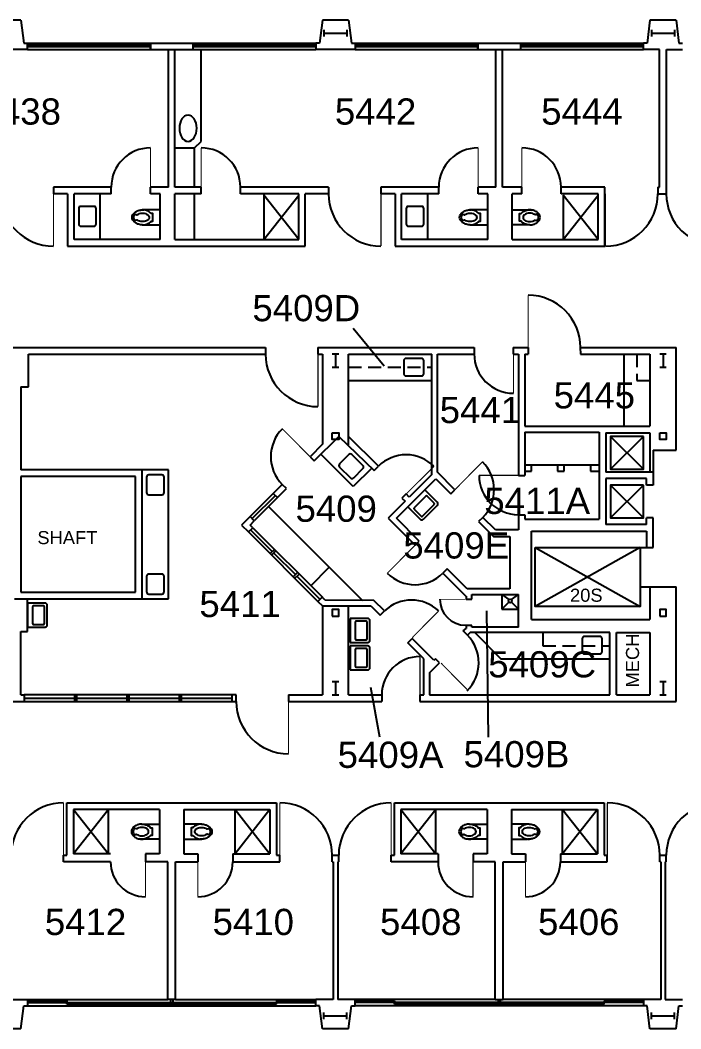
# Model space of a CAD drawing. Header units: inches. Extents: x -3174 to 3292, y 161 to 2924.
# Drawn here: x 892 to 1497, y 1650 to 2574 of the extents above; entities that cross this region are included whole.
import ezdxf
from ezdxf.enums import TextEntityAlignment as Align

# ---------------------------------------------------------------- set-up
doc = ezdxf.new("R2010")
doc.units = ezdxf.units.IN
doc.header["$LTSCALE"] = 96
doc.header["$MEASUREMENT"] = 0
doc.linetypes.add('HIDDEN2', pattern=[0.1875, 0.125, -0.0625])
doc.layers.get('0').update_dxf_attribs({"linetype": 'CONTINUOUS'})
for name, color, linetype in [('A-ANNO-ROOM', 4, 'CONTINUOUS'), ('A-ANNO-TEXT', 4, 'CONTINUOUS'), ('A-COLS', 5, 'CONTINUOUS'), ('A-DOOR', 2, 'CONTINUOUS'), ('A-FLOR-CASE', 3, 'CONTINUOUS'), ('A-FLOR-CASE-UPPR', 3, 'HIDDEN2'), ('A-FLOR-EVTR', 1, 'CONTINUOUS'), ('A-FLOR-PFIX', 2, 'CONTINUOUS'), ('A-GLAZ', 2, 'CONTINUOUS'), ('A-GLAZ-SILL', 1, 'CONTINUOUS'), ('A-WALL-FULL', 6, 'CONTINUOUS')]:
    doc.layers.add(name, color=color, linetype=linetype)
doc.styles.add('ARIAL', font='arial.ttf')

# ---------------------------------------------------------------- blocks, each defined once
blk = doc.blocks.new('P2477016')
for p, q in [((-3.603083, -23.831759), (-3.603083, -23.831759)), ((-2.504894, -21.068753), (-2.504894, -21.068753))]:
    blk.add_line(p, q)
for points in [[(-6.93083, -16.399601, -0.022673), (-7, -14.875), (-7, 0), (-3.020761, 0), (0, 0), (3.020761, 0), (7, 0), (7, -14.875)], [(-6.937926, -16.211212, -0.074934), (-6.387938, -12.562014, -0.085426), (-4.920528, -9.670474, -0.066386), (-3.550098, -8.264603), (-3.550098, -6.711212), (3.449902, -6.711212), (3.449902, -8.264603, -0.066386), (4.820333, -9.670474, -0.085426), (6.287743, -12.562014, -0.111314), (6.709134, -17.991061)], [(3.991504, -23.722377, -0.562484), (3.158962, -23.529526), (2.424162, -21.300368, -0.238976), (2.492058, -20.853364, 0.08035), (3.421006, -18.976205, 0.074934), (3.837731, -16.211212, 0.074934), (3.421006, -13.446218, 0.085426), (2.414145, -11.462194, 0.066386), (1.597345, -10.624271, 0.330534), (-1.69754, -10.624271, 0.066386), (-2.51434, -11.462194, 0.085426), (-3.521201, -13.446218, 0.074934), (-3.937926, -16.211212, 0.074934), (-3.521201, -18.976205, 0.08035), (-2.592253, -20.853364, -0.238976), (-2.524357, -21.300368), (-3.250575, -23.503493, -0.549653), (-4.069149, -23.710095)], [(0, -25.75, 0.143932), (2.498761, -25.015482, 0.107177), (4.949747, -22.564786, 0.077997), (6.431696, -19.212481, 0.065232), (7, -14.875)], [(-4.023967, -23.748064, 0.06085), (-2.498761, -25.015482, 0.143932), (0, -25.75)], [(-2.976493, -22.67201, 0.063273), (-1.687041, -23.754089, 0.143932), (0, -24.25)], [(0, -24.25, 0.143932), (1.687041, -23.754089, 0.059203), (2.902316, -22.750942)]]:
    blk.add_lwpolyline(points, format="xyb")
for centre, radius, start, end in [((5.443363, -16.211212), 12.38129, 180, 197.141641), ((2.746106, -17.043143), 9.558648, 197.141641, 216.672481), ((1.035634, -18.316811), 7.426057, 216.672481, 226.574161)]:
    blk.add_arc(centre, radius, start, end)
blk = doc.blocks.new('WC')
at = {"layer": 'A-FLOR-PFIX', "xscale": -1}
blk.add_blockref('P2477016', (0, 0), dxfattribs=at)
blk = doc.blocks.new('W-LAV2')
for p, q in [((17, 11), (1, 11)), ((1, 11), (1, -11)), ((5.5, 7.5), (5.5, -7.5)), ((15.5, 8.5), (6.5, 8.5)), ((16.5, -7.5), (16.5, 7.5)), ((19, -9), (19, 9)), ((6.5, -8.5), (15.5, -8.5)), ((1, -11), (17, -11))]:
    blk.add_line(p, q)
for centre, radius, start, end in [((17, 9), 2, 0, 90), ((6.5, 7.5), 1, 90, 180), ((15.5, 7.5), 1, 0, 90), ((6.5, -7.5), 1, 180, 270), ((15.5, -7.5), 1, 270, 0), ((17, -9), 2, 270, 0)]:
    blk.add_arc(centre, radius, start, end)
blk = doc.blocks.new('SINK')
blk.add_lwpolyline([(-9.14, 6), (-9.14, -6, 0.414214), (-7.14, -8), (7.14, -8, 0.414214), (9.14, -6), (9.14, 6, 0.414214), (7.14, 8), (-7.14, 8, 0.414214)], format="xyb", close=True)

msp = doc.modelspace()

# ---------------------------------------------------------------- linework, layer by layer
at = {"layer": 'A-ANNO-ROOM'}
for p, q in [((1224.98, 2256.41), (1196.81, 2290.95)), ((1318.8, 2032.45), (1320.25, 1916.82)), ((1212.75, 1962.57), (1220.72, 1916.88))]:
    msp.add_line(p, q, dxfattribs=at)
at = {"layer": 'A-COLS'}
for p, q in [((1170, 2564.5), (1170, 2558.5)), ((1170, 2561.5), (1191, 2561.5)), ((1191, 2564.5), (1191, 2558.5)), ((1470, 2564.5), (1470, 2558.5)), ((1470, 2561.5), (1491, 2561.5)), ((1491, 2564.5), (1491, 2558.5)), ((1183.5, 2267.5), (1177.5, 2267.5)), ((1180.5, 2267.5), (1180.5, 2255.5)), ((1483.5, 2267.5), (1477.5, 2267.5)), ((1480.5, 2267.5), (1480.5, 2255.5)), ((1177.5, 2255.5), (1183.5, 2255.5)), ((1477.5, 2255.5), (1483.5, 2255.5)), ((1183.5, 1967.5), (1177.5, 1967.5)), ((1183.5, 1967.5), (1177.5, 1967.5)), ((1180.5, 1967.5), (1180.5, 1955.5)), ((1180.5, 1967.5), (1180.5, 1955.5)), ((1483.5, 1967.5), (1477.5, 1967.5)), ((1483.5, 1967.5), (1477.5, 1967.5)), ((1480.5, 1967.5), (1480.5, 1955.5)), ((1480.5, 1967.5), (1480.5, 1955.5)), ((1177.5, 1955.5), (1183.5, 1955.5)), ((1177.5, 1955.5), (1183.5, 1955.5)), ((1477.5, 1955.5), (1483.5, 1955.5)), ((1477.5, 1955.5), (1483.5, 1955.5)), ((1170, 1658.5), (1170, 1664.5)), ((1191, 1658.5), (1191, 1664.5)), ((1470, 1658.5), (1470, 1664.5)), ((1491, 1658.5), (1491, 1664.5)), ((1170, 1661.5), (1191, 1661.5)), ((1470, 1661.5), (1491, 1661.5))]:
    msp.add_line(p, q, dxfattribs=at)
at = {"layer": 'A-DOOR'}
for points, const_width in [([(1011.12, 2456.5), (1011.12, 2420.5)], 1), ([(1057.5, 2456.5), (1057.5, 2420.5)], 1), ([(1311.12, 2456.5), (1311.12, 2420.5)], 1), ([(1351.12, 2456.5), (1351.12, 2420.5)], 1), ([(922.19, 2414.5), (922.19, 2366.5)], 1), ([(1222.19, 2414.5), (1222.19, 2366.5)], 1), ([(1427.81, 2414.5), (1427.81, 2366.5)], 1), ([(1357, 2273.5), (1357, 2321.5)], 1), ([(1164.5, 2267.5), (1164.5, 2219.5)], 1), ([(1343.53, 2267.74), (1343.53, 2231.74)], 1), ([(1157.26, 2173.61), (1131.88, 2199.14)], 1), ([(1245.23, 2139.4), (1270.74, 2164.81)], 1), ([(1289.85, 2143.31), (1315.14, 2168.94)], 1), ([(1348, 2156.5), (1312, 2156.5)], 1), ([(1253.35, 2092.37), (1227.95, 2066.86)], 1), ([(1299.86, 2043), (1276.1, 2043)], 0.66), ([(1250.73, 2007.73), (1275.06, 2032.39)], 1), ([(1257.93, 1955.5), (1257.93, 1990.5)], 1), ([(1277.27, 1984.44), (1301.59, 1959.78)], 1), ([(1137.5, 1949.5), (1137.5, 1901.5)], 1), ([(931.5, 1808.5), (931.5, 1856.5)], 1), ([(1129.5, 1808.5), (1129.5, 1856.5)], 1), ([(1231.5, 1808.5), (1231.5, 1856.5)], 1), ([(1429.5, 1808.5), (1429.5, 1856.5)], 1), ([(1006.5, 1802.5), (1006.5, 1770.5)], 1), ([(1054.5, 1802.5), (1054.5, 1770.5)], 1), ([(1306.5, 1802.5), (1306.5, 1770.5)], 1), ([(1354.5, 1802.5), (1354.5, 1770.5)], 1)]:
    msp.add_lwpolyline(points, dxfattribs=dict(at, const_width=const_width))
for centre, radius, start, end in [((1011.12, 2420.5), 36, 90, 180), ((1057.5, 2420.5), 36, 0, 90), ((1311.12, 2420.5), 36, 90, 180), ((1351.12, 2420.5), 36, 0, 90), ((922.19, 2414.5), 48, 180, 270), ((1222.19, 2414.5), 48, 180, 270), ((1427.81, 2414.5), 48, 270, 0), ((1531.5, 2414.5), 48, 180, 270), ((1357, 2273.5), 48, 0, 90), ((1164.5, 2267.5), 48, 180, 270), ((1343.53, 2267.74), 36, 180, 270), ((1157.26, 2173.61), 36, 134.829, 224.829), ((1245.23, 2139.4), 36, 44.88961, 134.88961), ((1289.85, 2143.31), 36, 315.37547, 45.37547), ((1348, 2156.5), 36, 180, 270), ((1253.35, 2092.37), 36, 225.10943, 315.10943), ((1250.21, 2005.78), 36.41, 46.9542, 133.0168), ((1299.86, 2043), 23.76, 180, 270), ((1275.75, 1984.85), 36, 314.60567, 44.60567), ((1257.93, 1955.5), 35, 90, 180), ((1137.5, 1949.5), 48, 180, 270), ((931.5, 1808.5), 48, 90, 180), ((1129.5, 1808.5), 48, 0, 90), ((1231.5, 1808.5), 48, 90, 180), ((1429.5, 1808.5), 48, 0, 90), ((1531.5, 1808.5), 48, 90, 180), ((1006.5, 1802.5), 32, 180, 270), ((1054.5, 1802.5), 32, 270, 0), ((1306.5, 1802.5), 32, 180, 270), ((1354.5, 1802.5), 32, 270, 0)]:
    msp.add_arc(centre, radius, start, end, dxfattribs=at)
at = {"layer": 'A-FLOR-CASE'}
for p, q in [((1057.5, 2462.5), (1057.5, 2546.5)), ((1051.5, 2456.5), (1057.5, 2462.5)), ((1033.5, 2456.5), (1051.5, 2456.5)), ((1051.5, 2420.5), (1051.5, 2456.5)), ((965.13, 2372.5), (965.13, 2414.5)), ((1051.5, 2372.5), (1051.5, 2414.5)), ((1265.12, 2372.5), (1265.12, 2414.5)), ((1444.5, 2267.5), (1444.5, 2201.5)), ((1192.5, 2243.5), (1268.5, 2243.5)), ((1196.85, 2146.17), (1167.15, 2175.87)), ((1213.82, 2163.14), (1196.85, 2146.17)), ((1027.5, 2161.5), (1003.5, 2161.5)), ((1027.5, 2043.5), (1027.5, 2161.5)), ((1119.25, 2127.97), (1205.19, 2042.03)), ((1157.92, 2055.36), (1174.89, 2072.33)), ((1003.5, 2043.5), (1027.5, 2043.5)), ((1308.05, 2012.5), (1332.06, 1988.5)), ((1332.06, 1988.5), (1431.75, 1988.5))]:
    msp.add_line(p, q, dxfattribs=at)
at = {"layer": 'A-FLOR-CASE-UPPR'}
for p, q in [((1456.5, 2267.5), (1456.5, 2243.5)), ((1192.5, 2255.5), (1268.5, 2255.5)), ((1456.5, 2243.5), (1468.5, 2243.5)), ((1370.33, 2012.5), (1370.33, 2000.5)), ((1370.33, 2000.5), (1431.75, 2000.5))]:
    msp.add_line(p, q, dxfattribs=at)
at = {"layer": 'A-FLOR-EVTR'}
for p, q in [((1462.5, 2192.22), (1432.5, 2162.22)), ((1432.5, 2192.22), (1462.5, 2162.22)), ((1432.5, 2147.5), (1462.5, 2117.5)), ((1462.5, 2147.5), (1432.5, 2117.5)), ((1459.5, 2090.5), (1363.5, 2036.5)), ((1363.5, 2090.5), (1459.5, 2036.5))]:
    msp.add_line(p, q, dxfattribs=at)
for points in [[(1462.5, 2192.22), (1432.5, 2192.22), (1432.5, 2162.22), (1462.5, 2162.22), (1462.5, 2192.22)], [(1462.5, 2147.5), (1432.5, 2147.5), (1432.5, 2117.5), (1462.5, 2117.5), (1462.5, 2147.5)]]:
    msp.add_lwpolyline(points, dxfattribs=at)
msp.add_lwpolyline([(1363.5, 2090.5), (1459.5, 2090.5), (1459.5, 2036.5), (1363.5, 2036.5)], close=True, dxfattribs=at)
at = {"layer": 'A-FLOR-PFIX'}
for p, q in [((1114.88, 2414.5), (1114.88, 2372.5)), ((1146.88, 2372.5), (1114.88, 2413.25)), ((1114.88, 2372.5), (1146.88, 2413.25)), ((1389.12, 2413.25), (1389.12, 2372.5)), ((1389.12, 2372.5), (1421.12, 2413.25)), ((1421.12, 2372.5), (1389.12, 2413.25)), ((1333, 2047.49), (1333, 2033.99)), ((1333, 2047.49), (1339.32, 2042.67)), ((1341.68, 2042.67), (1348, 2047.49)), ((1333, 2033.99), (1339.32, 2040.31)), ((1333, 2033.99), (1348, 2033.99)), ((1341.68, 2040.31), (1348, 2033.99)), ((972.5, 1850.5), (940.5, 1809.75)), ((940.5, 1850.5), (972.5, 1809.75)), ((972.5, 1809.75), (972.5, 1850.5)), ((1088.5, 1850.5), (1120.5, 1809.75)), ((1120.5, 1850.5), (1088.5, 1809.75)), ((1088.5, 1809.75), (1088.5, 1850.5)), ((1272.5, 1850.5), (1240.5, 1809.75)), ((1240.5, 1850.5), (1272.5, 1809.75)), ((1272.5, 1809.75), (1272.5, 1850.5)), ((1388.5, 1850.5), (1420.5, 1809.75)), ((1420.5, 1850.5), (1388.5, 1809.75)), ((1388.5, 1809.75), (1388.5, 1850.5))]:
    msp.add_line(p, q, dxfattribs=at)
msp.add_circle((1340.5, 2041.49), 1.66, dxfattribs=at)
at = {"layer": 'A-FLOR-PFIX', "extrusion": (0, 0, -1)}
msp.add_ellipse((1045.5, 2474.5), major_axis=(0, -12), ratio=0.664899, dxfattribs=at)
at = {"layer": 'A-GLAZ'}
for p, q in [((898.5, 2551), (1011, 2551)), ((1011, 2546.5), (1011, 2551)), ((1050, 2551), (1162.5, 2551)), ((1198.5, 2551), (1311, 2551)), ((1311, 2546.5), (1311, 2551)), ((1350, 2551), (1462.5, 2551)), ((898.5, 2549.5), (1011, 2549.5)), ((1050, 2549.5), (1162.5, 2549.5)), ((1198.5, 2549.5), (1311, 2549.5)), ((1350, 2549.5), (1462.5, 2549.5)), ((1125.45, 2138.06), (1104.24, 2116.85)), ((1102.81, 2106.58), (1122.61, 2086.78)), ((1124.02, 2085.37), (1143.82, 2065.57)), ((1145.24, 2064.15), (1166.45, 2042.94)), ((895.5, 1952.5), (941.5, 1952.5)), ((943.5, 1952.5), (989.5, 1952.5)), ((991.5, 1952.5), (1037.5, 1952.5)), ((1039.5, 1952.5), (1085.5, 1952.5)), ((934.5, 1675), (898.5, 1675)), ((898.5, 1673.5), (934.5, 1673.5)), ((934.5, 1675), (934.5, 1673.5)), ((934.5, 1673.5), (1030.5, 1673.5)), ((934.5, 1672), (934.5, 1673.5)), ((1029.5, 1676.5), (1029.5, 1672)), ((1030.5, 1673.5), (1126.5, 1673.5)), ((1031.5, 1676.5), (1031.5, 1672)), ((1126.5, 1675), (1162.5, 1675)), ((1126.5, 1675), (1126.5, 1673.5)), ((1126.5, 1673.5), (1162.5, 1673.5)), ((1126.5, 1672), (1126.5, 1673.5)), ((1234.5, 1675), (1198.5, 1675)), ((1234.5, 1673.5), (1198.5, 1673.5)), ((1234.5, 1675), (1234.5, 1673.5)), ((1330.5, 1673.5), (1234.5, 1673.5)), ((1234.5, 1672), (1234.5, 1673.5)), ((1329.5, 1676.5), (1329.5, 1672)), ((1426.5, 1673.5), (1330.5, 1673.5)), ((1331.5, 1676.5), (1331.5, 1672)), ((1426.5, 1675), (1462.5, 1675)), ((1426.5, 1675), (1426.5, 1673.5)), ((1462.5, 1673.5), (1426.5, 1673.5)), ((1426.5, 1672), (1426.5, 1673.5)), ((934.5, 1672), (1030.5, 1672)), ((1030.5, 1672), (1126.5, 1672)), ((1330.5, 1672), (1234.5, 1672)), ((1426.5, 1672), (1330.5, 1672))]:
    msp.add_line(p, q, dxfattribs=at)
for points in [[(943.5, 1955.5), (941.5, 1955.5), (941.5, 1949.5), (943.5, 1949.5)], [(991.5, 1955.5), (989.5, 1955.5), (989.5, 1949.5), (991.5, 1949.5)], [(1039.5, 1955.5), (1037.5, 1955.5), (1037.5, 1949.5), (1039.5, 1949.5)]]:
    msp.add_lwpolyline(points, close=True, dxfattribs=at)
at = {"layer": 'A-GLAZ-SILL'}
for p, q in [((898.5, 2552.5), (1011, 2552.5)), ((1050, 2552.5), (1162.5, 2552.5)), ((1198.5, 2552.5), (1311, 2552.5)), ((1350, 2552.5), (1462.5, 2552.5)), ((898.5, 2546.5), (1011, 2546.5)), ((1050, 2546.5), (1162.5, 2546.5)), ((1198.5, 2546.5), (1311, 2546.5)), ((1350, 2546.5), (1462.5, 2546.5)), ((1123.51, 2140.01), (1102.3, 2118.79)), ((1127.4, 2136.12), (1106.19, 2114.9)), ((1104.75, 2108.52), (1168.5, 2044.78)), ((1100.87, 2104.63), (1164.51, 2040.99)), ((1120.66, 2084.84), (1124.55, 2088.72)), ((1122.08, 2083.42), (1125.97, 2087.31)), ((1141.88, 2063.62), (1145.77, 2067.51)), ((1143.29, 2062.21), (1147.18, 2066.1)), ((1085.5, 1955.5), (895.5, 1955.5)), ((895.5, 1949.5), (1085.5, 1949.5)), ((898.5, 1676.5), (1026.88, 1676.5)), ((1034.12, 1676.5), (1162.5, 1676.5)), ((1326.88, 1676.5), (1198.5, 1676.5)), ((1462.5, 1676.5), (1334.12, 1676.5)), ((898.5, 1670.5), (1162.5, 1670.5)), ((1462.5, 1670.5), (1198.5, 1670.5))]:
    msp.add_line(p, q, dxfattribs=at)
at = {"layer": 'A-WALL-FULL'}
for p, q in [((892.5, 2573.5), (868.5, 2573.5)), ((892.5, 2573.5), (895.12, 2552.5)), ((1168.5, 2573.5), (1165.88, 2552.5)), ((1192.5, 2573.5), (1168.5, 2573.5)), ((1192.5, 2573.5), (1195.12, 2552.5)), ((1468.5, 2573.5), (1465.88, 2552.5)), ((1492.5, 2573.5), (1468.5, 2573.5)), ((1492.5, 2573.5), (1495.12, 2552.5)), ((895.12, 2552.5), (898.5, 2552.5)), ((898.5, 2546.5), (898.5, 2552.5)), ((1011, 2552.5), (1011, 2546.5)), ((1011, 2552.5), (1050, 2552.5)), ((1050, 2552.5), (1050, 2546.5)), ((1165.88, 2552.5), (1162.5, 2552.5)), ((1162.5, 2552.5), (1162.5, 2546.5)), ((1195.12, 2552.5), (1198.5, 2552.5)), ((1198.5, 2552.5), (1198.5, 2546.5)), ((1311, 2552.5), (1350, 2552.5)), ((1311, 2552.5), (1311, 2546.5)), ((1350, 2552.5), (1350, 2546.5)), ((1465.88, 2552.5), (1462.5, 2552.5)), ((1462.5, 2546.5), (1462.5, 2552.5)), ((1495.12, 2552.5), (1498.5, 2552.5)), ((898.5, 2546.5), (862.5, 2546.5)), ((1011, 2546.5), (1050, 2546.5)), ((1027.5, 2420.5), (1027.5, 2546.5)), ((1033.5, 2420.5), (1033.5, 2546.5)), ((1198.5, 2546.5), (1162.5, 2546.5)), ((1311, 2546.5), (1350, 2546.5)), ((1327.5, 2420.5), (1327.5, 2546.5)), ((1333.5, 2420.5), (1333.5, 2546.5)), ((1477.38, 2546.5), (1462.5, 2546.5)), ((1477.38, 2420.5), (1477.38, 2546.5)), ((1483.62, 2546.5), (1498.5, 2546.5)), ((1483.62, 2414.5), (1483.62, 2546.5)), ((922.19, 2420.5), (922.19, 2414.5)), ((975.13, 2420.5), (922.19, 2420.5)), ((935.13, 2414.5), (922.19, 2414.5)), ((935.13, 2414.5), (935.13, 2366.5)), ((975.13, 2414.5), (941.13, 2414.5)), ((941.13, 2372.5), (941.13, 2414.5)), ((975.13, 2414.5), (975.13, 2420.5)), ((1027.5, 2420.5), (1011.12, 2420.5)), ((1011.12, 2414.5), (1011.12, 2420.5)), ((1020, 2414.5), (1011.12, 2414.5)), ((1020, 2372.5), (1020, 2414.5)), ((1057.5, 2420.5), (1033.5, 2420.5)), ((1033.5, 2372.5), (1033.5, 2414.5)), ((1057.5, 2414.5), (1033.5, 2414.5)), ((1057.5, 2414.5), (1057.5, 2420.5)), ((1093.5, 2414.5), (1093.5, 2420.5)), ((1174.19, 2420.5), (1093.5, 2420.5)), ((1146.88, 2414.5), (1093.5, 2414.5)), ((1146.88, 2372.5), (1146.88, 2414.5)), ((1152.88, 2366.5), (1152.88, 2414.5)), ((1174.19, 2414.5), (1152.88, 2414.5)), ((1174.19, 2420.5), (1174.19, 2414.5)), ((1222.19, 2420.5), (1222.19, 2414.5)), ((1275.12, 2420.5), (1222.19, 2420.5)), ((1235.12, 2414.5), (1222.19, 2414.5)), ((1235.12, 2414.5), (1235.12, 2366.5)), ((1241.12, 2372.5), (1241.12, 2414.5)), ((1275.12, 2414.5), (1241.12, 2414.5)), ((1275.12, 2414.5), (1275.12, 2420.5)), ((1311.12, 2414.5), (1311.12, 2420.5)), ((1327.5, 2420.5), (1311.12, 2420.5)), ((1320, 2414.5), (1311.12, 2414.5)), ((1320, 2372.5), (1320, 2414.5)), ((1351.12, 2420.5), (1333.5, 2420.5)), ((1342.25, 2372.5), (1342.25, 2414.5)), ((1351.12, 2414.5), (1342.25, 2414.5)), ((1351.12, 2414.5), (1351.12, 2420.5)), ((1427.12, 2420.5), (1387.12, 2420.5)), ((1387.12, 2414.5), (1387.12, 2420.5)), ((1421.12, 2414.5), (1387.12, 2414.5)), ((1421.12, 2372.5), (1421.12, 2414.5)), ((1427.12, 2366.5), (1427.12, 2420.5)), ((1475.81, 2420.5), (1475.81, 2414.5)), ((1475.81, 2420.5), (1477.38, 2420.5)), ((1475.81, 2414.5), (1483.62, 2414.5)), ((935.13, 2366.5), (1152.88, 2366.5)), ((1020, 2372.5), (941.13, 2372.5)), ((1033.5, 2372.5), (1146.88, 2372.5)), ((1235.12, 2366.5), (1427.12, 2366.5)), ((1320, 2372.5), (1241.12, 2372.5)), ((1342.25, 2372.5), (1421.12, 2372.5)), ((868.5, 2273.5), (1116.5, 2273.5)), ((1116.5, 2273.5), (1116.5, 2267.5)), ((1164.5, 2273.5), (1164.5, 2267.5)), ((1164.5, 2273.5), (1307.54, 2273.5)), ((1307.54, 2273.5), (1307.54, 2267.5)), ((1343.29, 2273.5), (1343.29, 2267.5)), ((1343.29, 2273.5), (1357, 2273.5)), ((1357, 2273.5), (1357, 2267.5)), ((1404.62, 2273.5), (1492.5, 2273.5)), ((1404.62, 2273.5), (1405, 2267.5)), ((1492.5, 2179.5), (1492.5, 2273.5)), ((899.5, 2267.5), (1116.5, 2267.5)), ((899.5, 2237.5), (899.5, 2267.5)), ((1164.5, 2267.5), (1168.5, 2267.5)), ((1168.5, 2267.5), (1168.5, 2185)), ((1192.5, 2267.5), (1268.75, 2267.5)), ((1192.5, 2184.45), (1192.5, 2267.5)), ((1268.5, 2267.5), (1268.5, 2157.01)), ((1274, 2267.5), (1307.54, 2267.5)), ((1274, 2159.5), (1274, 2267.5)), ((1343.29, 2267.5), (1348, 2267.5)), ((1348, 2267.5), (1348, 2156.5)), ((1354, 2267.5), (1354, 2201.5)), ((1354, 2267.5), (1357, 2267.5)), ((1405, 2267.5), (1468.5, 2267.5)), ((1468.5, 2267.5), (1468.5, 2201.5)), ((892.5, 2237.5), (892.5, 2161.5)), ((892.5, 2237.5), (899.5, 2237.5)), ((1354, 2201.5), (1468.5, 2201.5)), ((1161.08, 2169.79), (1183.5, 2192.22)), ((1183.5, 2192.22), (1215.94, 2161.02)), ((1219.83, 2164.91), (1192.5, 2192.23)), ((1354, 2196), (1422, 2196)), ((1354, 2196), (1354, 2156.5)), ((1422, 2196), (1422, 2116.5)), ((1428, 2195.5), (1428, 2159.5)), ((1428, 2195.5), (1468.5, 2195.5)), ((1468.5, 2195.5), (1468.5, 2159.5)), ((1168.5, 2185), (1157.26, 2173.61)), ((1157.26, 2173.61), (1161.08, 2169.79)), ((1471.5, 2179.5), (1492.5, 2179.5)), ((1471.5, 2179.5), (1471.5, 2147.5)), ((1215.94, 2161.02), (1219.83, 2164.91)), ((1422, 2166), (1354, 2166)), ((1360, 2160.5), (1360, 2166)), ((1384, 2166), (1384, 2160.5)), ((1390, 2160.5), (1390, 2166)), ((1414, 2166), (1414, 2160.5)), ((1003.5, 2161.5), (892.5, 2161.5)), ((997.5, 2155.5), (892.5, 2155.5)), ((892.5, 2155.5), (892.5, 2049.5)), ((997.5, 2049.5), (997.5, 2155.5)), ((1003.5, 2043.5), (1003.5, 2161.5)), ((1236.43, 2117.16), (1272.49, 2153.23)), ((1268.5, 2157.01), (1248.11, 2136.62)), ((1272.49, 2153.23), (1286.13, 2139.59)), ((1289.85, 2143.31), (1274, 2159.5)), ((1348, 2156.5), (1354, 2156.5)), ((1354, 2160.5), (1360, 2160.5)), ((1384, 2160.5), (1390, 2160.5)), ((1414, 2160.5), (1422, 2160.5)), ((1471.5, 2159.5), (1428, 2159.5)), ((1465.5, 2153.5), (1428, 2153.5)), ((1428, 2153.5), (1428, 2111.5)), ((1465.5, 2147.5), (1465.5, 2153.5)), ((1131.73, 2148.23), (1123.51, 2140.01)), ((1127.4, 2136.12), (1135.62, 2144.34)), ((1135.62, 2144.34), (1131.73, 2148.23)), ((1471.5, 2147.5), (1465.5, 2147.5)), ((1123.51, 2140.01), (1127.4, 2136.12)), ((1245.28, 2139.45), (1241.39, 2135.56)), ((1241.39, 2135.56), (1244.22, 2132.73)), ((1248.11, 2136.62), (1245.28, 2139.45)), ((1286.13, 2139.59), (1289.85, 2143.31)), ((1244.22, 2132.73), (1228.65, 2117.16)), ((1102.3, 2118.79), (1094.5, 2111)), ((1106.19, 2114.9), (1102.3, 2118.79)), ((1228.65, 2117.16), (1253.4, 2092.42)), ((1257.29, 2096.3), (1236.43, 2117.16)), ((1315.48, 2118.02), (1311.59, 2114.14)), ((1327, 2106.5), (1315.48, 2118.02)), ((1348, 2120.5), (1354, 2120.5)), ((1348, 2120.5), (1348, 2106.5)), ((1354, 2120.5), (1354, 2116.5)), ((1354, 2116.5), (1422, 2116.5)), ((1465.5, 2111.5), (1465.5, 2117.5)), ((1471.5, 2117.5), (1465.5, 2117.5)), ((1471.5, 2090.5), (1471.5, 2117.5)), ((1094.5, 2111), (1100.87, 2104.63)), ((1100.87, 2104.63), (1104.75, 2108.52)), ((1102.28, 2111), (1106.19, 2114.9)), ((1104.75, 2108.52), (1102.28, 2111)), ((1311.59, 2114.14), (1325.22, 2100.5)), ((1465.5, 2111.5), (1428, 2111.5)), ((1325.22, 2100.5), (1340.22, 2100.5)), ((1348, 2106.5), (1327, 2106.5)), ((1340.22, 2100.5), (1340.22, 2052.5)), ((1359.94, 2105.5), (1465.5, 2105.5)), ((1360, 2024.5), (1359.94, 2105.5)), ((1465.5, 2105.5), (1465.5, 2090.5)), ((1253.4, 2092.42), (1257.29, 2096.3)), ((1459.5, 2090.5), (1471.5, 2090.5)), ((1282.75, 2070.85), (1278.86, 2066.96)), ((1301.1, 2052.5), (1282.75, 2070.85)), ((1278.86, 2066.96), (1299.86, 2045.96)), ((1340.22, 2052.5), (1301.1, 2052.5)), ((1459.5, 2054.5), (1492.5, 2054.5)), ((1468.5, 2054.5), (1468.49, 2024.5)), ((1492.5, 1949.5), (1492.5, 2054.5)), ((886.5, 2043.5), (1003.5, 2043.5)), ((892.5, 2049.5), (997.5, 2049.5)), ((898.5, 2013.5), (898.5, 2043.5)), ((1168.39, 2044.88), (1164.51, 2040.99)), ((1171.22, 2042.06), (1168.39, 2044.88)), ((1215.75, 2042.03), (1171.22, 2042.06)), ((1300.11, 2045.98), (1300.11, 2043)), ((1300.11, 2043), (1305.36, 2043)), ((1305.36, 2043), (1305.36, 2047.49)), ((1305.36, 2047.49), (1348, 2047.49)), ((1348, 2017.5), (1348, 2047.49)), ((1164.51, 2040.99), (1168.5, 2037)), ((1168.5, 2037), (1168.5, 1955.5)), ((1168.5, 2037), (1213, 2037)), ((1192.5, 1955.5), (1192.5, 2037)), ((1213, 2037), (1221.49, 2028.51)), ((1225.37, 2032.4), (1215.75, 2042.03)), ((1221.49, 2028.51), (1225.37, 2032.4)), ((1360, 2024.5), (1468.49, 2024.5)), ((1297.5, 2014.02), (1300.11, 2016.28)), ((1305.36, 2019), (1300.11, 2019)), ((1300.11, 2019), (1300.11, 2016.28)), ((1305.36, 2017.5), (1305.36, 2019)), ((1348, 2017.5), (1305.36, 2017.5)), ((892.5, 2013.5), (898.5, 2013.5)), ((892.5, 1955.5), (892.5, 2013.5)), ((1246.94, 2003.06), (1250.83, 2006.95)), ((1270.62, 1987.15), (1250.83, 2006.95)), ((1301.38, 2010.13), (1297.5, 2014.02)), ((1303.75, 2012.5), (1301.38, 2010.13)), ((1431.75, 2012.5), (1303.75, 2012.5)), ((1431.75, 1955.5), (1431.75, 2012.5)), ((1437.75, 1955.5), (1437.75, 2012.5)), ((1437.75, 2012.5), (1468.5, 2012.5)), ((1468.5, 2012.5), (1468.5, 1955.5)), ((1261.5, 1988.5), (1246.94, 2003.06)), ((1261.5, 1955.5), (1261.5, 1988.5)), ((1272.04, 1988.57), (1270.62, 1987.15)), ((1275.93, 1984.68), (1272.04, 1988.57)), ((1266.75, 1975.5), (1275.93, 1984.68)), ((1266.75, 1975.5), (1266.75, 1955.5)), ((892.5, 1955.5), (895.5, 1955.5)), ((895.5, 1955.5), (895.5, 1949.5)), ((1089.5, 1955.5), (1085.5, 1955.5)), ((1085.5, 1955.5), (1085.5, 1949.5)), ((1089.5, 1949.5), (1089.5, 1955.5)), ((1137.5, 1955.5), (1168.5, 1955.5)), ((1137.5, 1955.5), (1137.5, 1949.5)), ((1192.5, 1955.5), (1222.93, 1955.5)), ((1222.93, 1955.5), (1222.93, 1949.5)), ((1257.93, 1955.5), (1261.5, 1955.5)), ((1257.93, 1955.5), (1257.93, 1949.5)), ((1266.75, 1955.5), (1431.75, 1955.5)), ((1437.75, 1955.5), (1468.5, 1955.5)), ((865.5, 1949.5), (895.5, 1949.5)), ((1085.5, 1949.5), (1089.5, 1949.5)), ((1137.5, 1949.5), (1222.93, 1949.5)), ((1257.93, 1949.5), (1492.5, 1949.5)), ((934.5, 1856.5), (1126.5, 1856.5)), ((934.5, 1808.5), (934.5, 1856.5)), ((1019.38, 1850.5), (940.5, 1850.5)), ((940.5, 1850.5), (940.5, 1809.75)), ((1019.38, 1850.5), (1019.38, 1809.75)), ((1041.62, 1850.5), (1120.5, 1850.5)), ((1041.62, 1850.5), (1041.62, 1809.75)), ((1120.5, 1850.5), (1120.5, 1809.75)), ((1126.5, 1856.5), (1126.5, 1808.5)), ((1234.5, 1856.5), (1426.5, 1856.5)), ((1234.5, 1808.5), (1234.5, 1856.5)), ((1319.38, 1850.5), (1240.5, 1850.5)), ((1240.5, 1850.5), (1240.5, 1809.75)), ((1319.38, 1850.5), (1319.38, 1809.75)), ((1341.62, 1850.5), (1420.5, 1850.5)), ((1341.62, 1850.5), (1341.62, 1809.75)), ((1420.5, 1850.5), (1420.5, 1809.75)), ((1426.5, 1856.5), (1426.5, 1808.5)), ((931.5, 1802.5), (931.5, 1808.5)), ((931.5, 1808.5), (934.5, 1808.5)), ((974.5, 1802.5), (931.5, 1802.5)), ((974.5, 1809.75), (940.5, 1809.75)), ((1006.5, 1809.75), (1006.5, 1802.5)), ((1019.38, 1809.75), (1006.5, 1809.75)), ((1026.88, 1802.5), (1006.5, 1802.5)), ((1026.88, 1676.5), (1026.88, 1802.5)), ((1034.12, 1676.5), (1034.12, 1802.5)), ((1034.12, 1802.5), (1054.5, 1802.5)), ((1041.62, 1809.75), (1054.5, 1809.75)), ((1054.5, 1809.75), (1054.5, 1802.5)), ((1086.5, 1809.75), (1120.5, 1809.75)), ((1086.5, 1809.75), (1086.5, 1802.5)), ((1086.5, 1802.5), (1129.5, 1802.5)), ((1126.5, 1808.5), (1129.5, 1808.5)), ((1129.5, 1802.5), (1129.5, 1808.5)), ((1177.5, 1802.5), (1177.5, 1808.5)), ((1177.5, 1808.5), (1183.5, 1808.5)), ((1177.5, 1802.5), (1178.38, 1802.5)), ((1178.38, 1802.5), (1178.38, 1676.5)), ((1182.62, 1802.5), (1182.62, 1676.5)), ((1182.62, 1802.5), (1183.5, 1802.5)), ((1183.5, 1802.5), (1183.5, 1808.5)), ((1231.5, 1802.5), (1231.5, 1808.5)), ((1231.5, 1808.5), (1234.5, 1808.5)), ((1274.5, 1802.5), (1231.5, 1802.5)), ((1274.5, 1809.75), (1240.5, 1809.75)), ((1274.5, 1809.75), (1274.5, 1802.5)), ((1306.5, 1809.75), (1306.5, 1802.5)), ((1319.38, 1809.75), (1306.5, 1809.75)), ((1326.88, 1802.5), (1306.5, 1802.5)), ((1326.88, 1676.5), (1326.88, 1802.5)), ((1334.12, 1676.5), (1334.12, 1802.5)), ((1334.12, 1802.5), (1354.5, 1802.5)), ((1341.62, 1809.75), (1354.5, 1809.75)), ((1354.5, 1809.75), (1354.5, 1802.5)), ((1386.5, 1809.75), (1420.5, 1809.75)), ((1386.5, 1809.75), (1386.5, 1802.5)), ((1386.5, 1802.5), (1429.5, 1802.5)), ((1426.5, 1808.5), (1429.5, 1808.5)), ((1429.5, 1802.5), (1429.5, 1808.5)), ((1477.5, 1802.5), (1477.5, 1808.5)), ((1477.5, 1808.5), (1483.5, 1808.5)), ((1478.38, 1802.5), (1477.5, 1802.5)), ((1478.38, 1802.5), (1478.38, 1676.5)), ((1482.62, 1802.5), (1482.62, 1676.5)), ((1483.5, 1802.5), (1482.62, 1802.5)), ((1483.5, 1802.5), (1483.5, 1808.5)), ((882.62, 1676.5), (898.5, 1676.5)), ((898.5, 1676.5), (898.5, 1670.5)), ((1034.12, 1676.5), (1026.88, 1676.5)), ((1162.5, 1670.5), (1162.5, 1676.5)), ((1178.38, 1676.5), (1162.5, 1676.5)), ((1198.5, 1676.5), (1182.62, 1676.5)), ((1198.5, 1670.5), (1198.5, 1676.5)), ((1326.88, 1676.5), (1334.12, 1676.5)), ((1462.5, 1676.5), (1462.5, 1670.5)), ((1478.38, 1676.5), (1462.5, 1676.5)), ((1482.62, 1676.5), (1498.5, 1676.5)), ((892.5, 1649.5), (895.12, 1670.5)), ((895.12, 1670.5), (898.5, 1670.5)), ((1165.88, 1670.5), (1162.5, 1670.5)), ((1168.5, 1649.5), (1165.88, 1670.5)), ((1192.5, 1649.5), (1195.12, 1670.5)), ((1195.12, 1670.5), (1198.5, 1670.5)), ((1465.88, 1670.5), (1462.5, 1670.5)), ((1468.5, 1649.5), (1465.88, 1670.5)), ((1492.5, 1649.5), (1495.12, 1670.5)), ((1495.12, 1670.5), (1498.5, 1670.5)), ((892.5, 1649.5), (868.5, 1649.5)), ((1192.5, 1649.5), (1168.5, 1649.5)), ((1492.5, 1649.5), (1468.5, 1649.5))]:
    msp.add_line(p, q, dxfattribs=at)
for points in [[(1177.5, 2195.5), (1183.5, 2195.5), (1183.5, 2189.5), (1177.5, 2189.5)], [(1477.5, 2195.5), (1483.5, 2195.5), (1483.5, 2189.5), (1477.5, 2189.5)], [(1177.5, 2027.5), (1183.5, 2027.5), (1183.5, 2033.5), (1177.5, 2033.5)], [(1477.5, 2027.5), (1483.5, 2027.5), (1483.5, 2033.5), (1477.5, 2033.5)]]:
    msp.add_lwpolyline(points, close=True, dxfattribs=at)

# ---------------------------------------------------------------- block references
at = {"layer": 'A-FLOR-PFIX'}
for name, p, rotation in [('SINK', (953.34, 2393.82), 90), ('SINK', (1253.34, 2393.82), 90), ('WC', (1020, 2392.87), 270), ('WC', (1320, 2392.87), 270), ('SINK', (1194.91, 2164.81), 315.4127188683256), ('SINK', (1015.53, 2147.85), 90), ('W-LAV2', (1253.94, 2136.09), 315), ('SINK', (1015.53, 2056.96), 90), ('WC', (1041.62, 1830.12), 90), ('WC', (1341.62, 1830.12), 90)]:
    msp.add_blockref(name, p, dxfattribs=dict(at, rotation=rotation))
at = {"layer": 'A-FLOR-PFIX', "xscale": -1}
for p, rotation in [((1342.25, 2392.87), 90), ((1019.38, 1830.12), 270), ((1319.38, 1830.12), 270)]:
    msp.add_blockref('WC', p, dxfattribs=dict(at, rotation=rotation))
at = {"layer": 'A-FLOR-PFIX'}
for name, p in [('SINK', (1252.2, 2255.63)), ('W-LAV2', (897.5, 2028.5)), ('W-LAV2', (1193.1, 2014.45)), ('SINK', (1415.61, 2000.94)), ('W-LAV2', (1193.1, 1989.3))]:
    msp.add_blockref(name, p, dxfattribs=at)

# ---------------------------------------------------------------- texts
at = {"layer": 'A-ANNO-ROOM', "style": 'ARIAL'}
for s, p in [('5438', (891.81, 2477.83)), ('5442', (1217.24, 2477.83)), ('5444', (1406.21, 2477.83)), ('5409D', (1153.8, 2297.71)), ('5445', (1417.61, 2217.83)), ('5441', (1313.25, 2204.36)), ('5411A', (1365.28, 2121.1)), ('5409', (1181.19, 2113.97)), ('5409E', (1291.11, 2080.31)), ('5411', (1093.17, 2026.71)), ('5409C', (1369.81, 1971.44)), ('5409A', (1230.96, 1888.55)), ('5409B', (1346.3, 1889.09)), ('5412', (951.61, 1735.44)), ('5410', (1105.25, 1735.44)), ('5408', (1258.62, 1735.44)), ('5406', (1403.33, 1735.44))]:
    msp.add_text(s, height=24, dxfattribs=at).set_placement(p, align=Align.CENTER)
at = {"layer": 'A-ANNO-TEXT', "style": 'ARIAL'}
msp.add_text('SHAFT', height=12, dxfattribs=at).set_placement((907.5, 2099.5), align=Align.MIDDLE_LEFT)
msp.add_text('MECH', height=12, rotation=90, dxfattribs=at).set_placement((1452.56, 1962.18), align=Align.MIDDLE_LEFT)
at = {"layer": 'A-ANNO-TEXT', "insert": (1410.24, 2046.64), "char_height": 12, "width": 38.5154, "attachment_point": 5, "style": 'ARIAL'}
msp.add_mtext('20S', dxfattribs=at)

doc.saveas('drawing.dxf')
